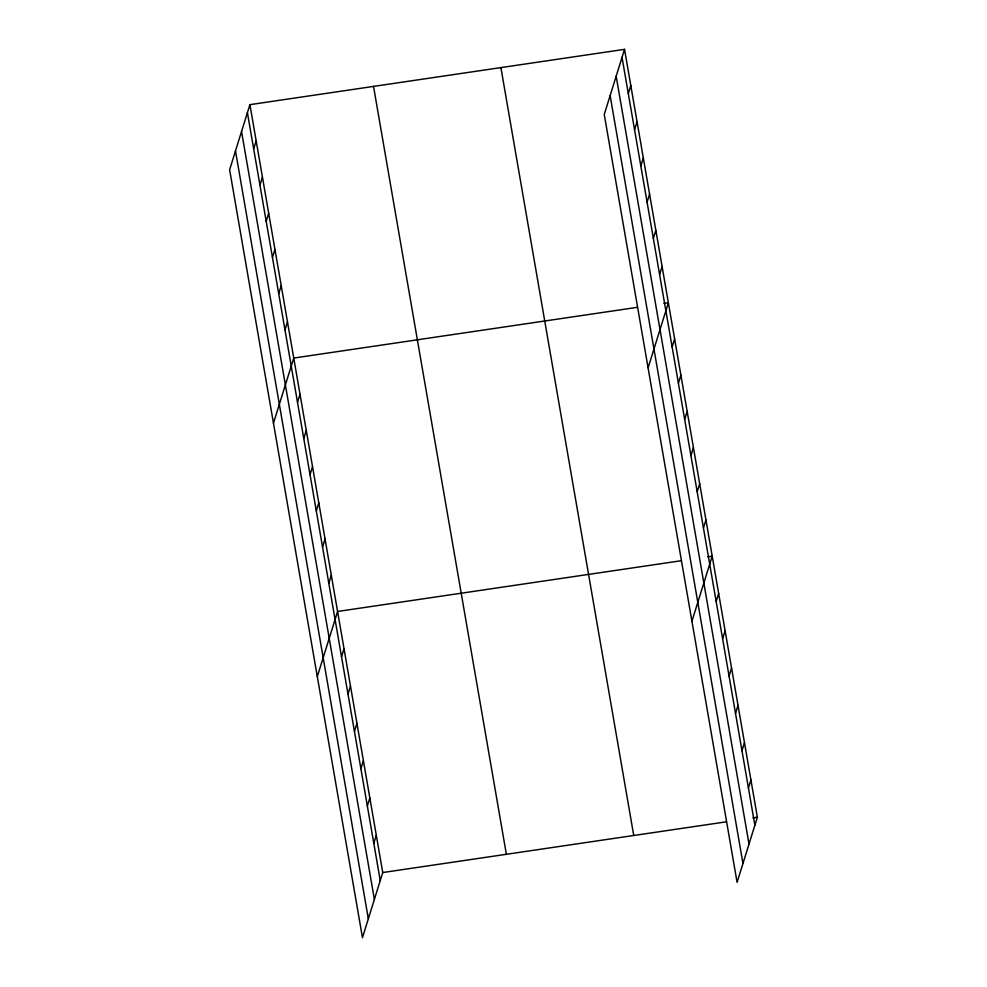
<?xml version="1.0" encoding="UTF-8"?>
<svg xmlns="http://www.w3.org/2000/svg" width="987" height="987" viewBox="0 0 987 987"><rect width="100%" height="100%" fill="white"/><g stroke="black" fill="none" stroke-linecap="round" stroke-linejoin="round"><path stroke-width="1.48" d="M249.908 104.659L229.626 169.764L362.463 937.65L382.746 872.545L249.908 104.659L624.537 49.35L757.374 817.236L737.092 882.341L604.254 114.455L624.537 49.35M253.671 148.877L256.164 140.857M259.926 185.075L262.431 177.055M266.194 221.285L268.686 213.266M272.461 257.484L274.954 249.464M278.716 293.682L281.221 285.662M284.984 329.88L287.476 321.861M273.461 423.164L293.744 358.059L637.466 307.315M297.506 402.277L299.999 394.269M303.774 438.487L306.266 430.468M310.029 474.685L312.534 466.666M316.296 510.884L318.789 502.864M322.552 547.082L325.056 539.062M328.819 583.28L331.311 575.261M317.308 676.564L337.579 611.471L681.301 560.715M341.539 656.787L344.031 648.767M347.992 694.083L350.484 686.064M354.444 731.379L356.936 723.36M360.897 768.676L363.389 760.656M367.349 805.972L369.841 797.952M373.789 843.268L376.294 835.249M628.3 93.568L630.792 85.548M634.555 129.766L637.059 121.746M640.822 165.964L643.314 157.957M647.09 202.175L649.582 194.155M653.345 238.373L655.849 230.353M659.612 274.571L662.104 266.552M648.089 367.855L668.372 302.75L663.955 303.404M672.135 346.968L674.627 338.948M678.402 383.178L680.894 375.159M684.657 419.376L687.162 411.357M690.925 455.575L693.417 447.555M697.18 491.773L699.684 483.753M703.447 527.971L705.939 519.952M691.924 621.255L712.207 556.162L707.79 556.804M716.167 601.478L718.659 593.458M722.607 638.774L725.112 630.755M729.06 676.07L731.564 668.051M735.512 713.367L738.017 705.347M741.965 750.663L744.469 742.643M748.417 787.959L750.922 779.94M382.746 872.545L726.469 821.801M752.958 817.89L757.374 817.236M622.032 57.369L754.87 825.255M616.172 76.209L749.01 844.095M610.126 95.616L742.964 863.502M500.902 67.597L633.74 835.495M373.53 86.412L506.368 854.298M247.404 112.678L380.242 880.564M241.544 131.518L374.381 899.404M235.498 150.925L368.336 918.811"/></g></svg>
